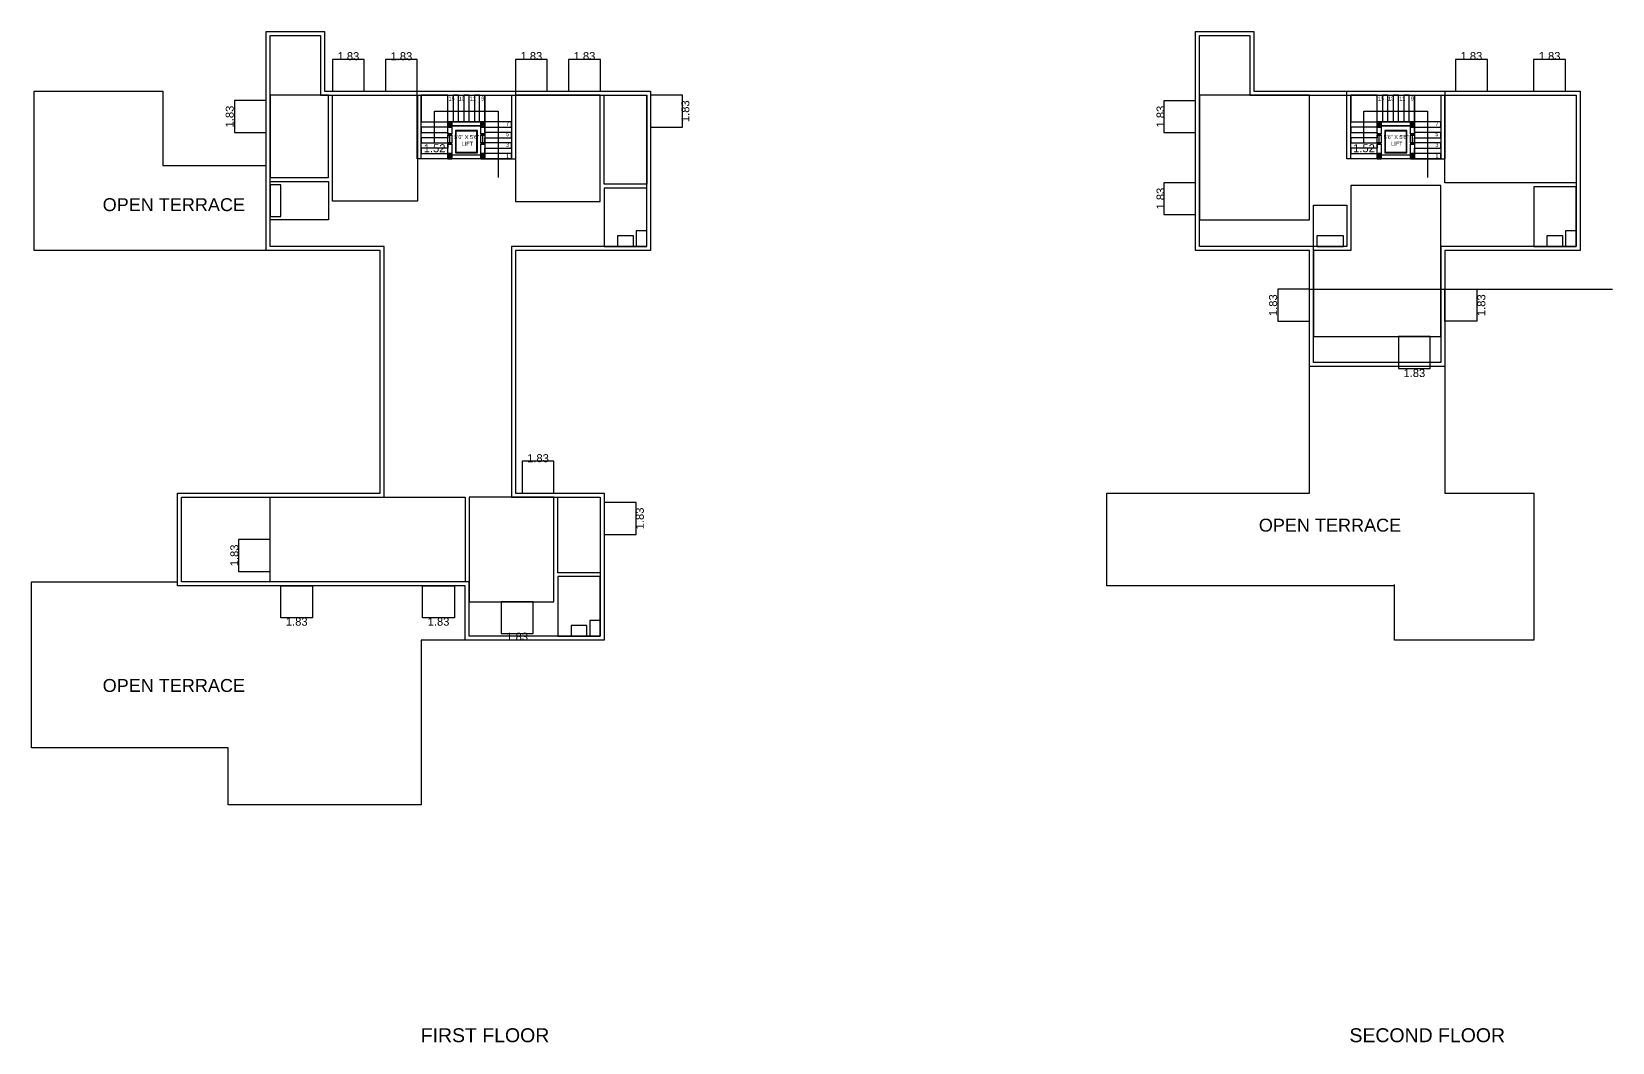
# Model space of a CAD drawing. Header units: metres. Extents: x 1738 to 2075, y -536 to -356.
# Drawn here: x 1904.6 to 1995.4, y -517.7 to -459.6 of the extents above; entities that cross this region are included whole.
import ezdxf

# ---------------------------------------------------------------- set-up
doc = ezdxf.new("R2010")
doc.units = ezdxf.units.M
doc.header["$MEASUREMENT"] = 0
doc.header["$PDMODE"] = 98
for name, color, linetype in [('BLK_1_FLR_1_BLT_UP_AREA', 1, 'Continuous'), ('BLK_1_FLR_1_REGULAR_ROOM_10', 117, 'Continuous'), ('BLK_1_FLR_1_REGULAR_ROOM_11', 117, 'Continuous'), ('BLK_1_FLR_1_REGULAR_ROOM_12', 117, 'Continuous'), ('BLK_1_FLR_1_REGULAR_ROOM_13', 117, 'Continuous'), ('BLK_1_FLR_1_REGULAR_ROOM_14', 117, 'Continuous'), ('BLK_1_FLR_1_REGULAR_ROOM_15', 117, 'Continuous'), ('BLK_1_FLR_1_REGULAR_ROOM_9', 117, 'Continuous'), ('BLK_1_FLR_1_ROOM_10_LIGHT_VENTILATION_1', 1, 'Continuous'), ('BLK_1_FLR_1_ROOM_11_LIGHT_VENTILATION_1', 1, 'Continuous'), ('BLK_1_FLR_1_ROOM_11_LIGHT_VENTILATION_2', 1, 'Continuous'), ('BLK_1_FLR_1_ROOM_12_LIGHT_VENTILATION_1', 1, 'Continuous'), ('BLK_1_FLR_1_ROOM_13_LIGHT_VENTILATION_1', 1, 'Continuous'), ('BLK_1_FLR_1_ROOM_13_LIGHT_VENTILATION_2', 1, 'Continuous'), ('BLK_1_FLR_1_ROOM_13_LIGHT_VENTILATION_3', 1, 'Continuous'), ('BLK_1_FLR_1_ROOM_14_LIGHT_VENTILATION_1', 1, 'Continuous'), ('BLK_1_FLR_1_ROOM_14_LIGHT_VENTILATION_2', 1, 'Continuous'), ('BLK_1_FLR_1_ROOM_15_LIGHT_VENTILATION_1', 1, 'Continuous'), ('BLK_1_FLR_1_ROOM_9_LIGHT_VENTILATION_1', 1, 'Continuous'), ('BLK_1_FLR_1_ROOM_9_LIGHT_VENTILATION_2', 1, 'Continuous'), ('BLK_1_FLR_1_WC_BATH', 3, 'Continuous'), ('BLK_1_FLR_2_BLT_UP_AREA', 1, 'Continuous'), ('BLK_1_FLR_2_REGULAR_ROOM_16', 117, 'Continuous'), ('BLK_1_FLR_2_REGULAR_ROOM_17', 117, 'Continuous'), ('BLK_1_FLR_2_REGULAR_ROOM_18', 117, 'Continuous'), ('BLK_1_FLR_2_ROOM_16_LIGHT_VENTILATION_1', 1, 'Continuous'), ('BLK_1_FLR_2_ROOM_16_LIGHT_VENTILATION_2', 1, 'Continuous'), ('BLK_1_FLR_2_ROOM_17_LIGHT_VENTILATION_1', 1, 'Continuous'), ('BLK_1_FLR_2_ROOM_17_LIGHT_VENTILATION_2', 1, 'Continuous'), ('BLK_1_FLR_2_ROOM_17_LIGHT_VENTILATION_3', 1, 'Continuous'), ('BLK_1_FLR_2_ROOM_18_LIGHT_VENTILATION_1', 1, 'Continuous'), ('BLK_1_FLR_2_ROOM_18_LIGHT_VENTILATION_2', 1, 'Continuous'), ('BLK_1_FLR_2_WC_BATH', 3, 'Continuous'), ('BLK_1_LVL_1_BLDG_FOOT_PRINT', 1, 'Continuous'), ('TOILET_VENTILATION', 6, 'Continuous')]:
    doc.layers.add(name, color=color, linetype=linetype)
doc.layers.add('BLK_1_LVL_2_BLDG_FOOT_PRINT', color=1, linetype='Continuous', lineweight=0)
doc.styles.add('16PT5', font='ARIALN.TTF', dxfattribs={"height": 8})
doc.styles.add('Century Gothic', font='GOTHIC.TTF')
doc.styles.get("Standard").update_dxf_attribs({"font": 'arial.ttf'})
doc.dimstyles.get("Standard").update_dxf_attribs({"dimtxt": 0.46, "dimasz": 0.1, "dimexe": 0.15, "dimexo": 0, "dimgap": 0.09, "dimtad": 0, "dimzin": 0, "dimdsep": 46, "dimtxsty": 'Standard', "dimcen": 0.09, "dimse1": 1, "dimse2": 1, "dimsd1": 1, "dimsd2": 1, "dimadec": 0, "dimazin": 0, "dimtfac": 1, "dimtix": 1, "dimtofl": 0, "dimtmove": 0, "dimatfit": 3, "dimfxl": 0, "dimtolj": 1, "dimtzin": 0, "dimarcsym": 0})

# ---------------------------------------------------------------- blocks, each defined once
blk = doc.blocks.new('*D60')
at = {"layer": 'DEFPOINTS', "color": 0, "lineweight": 30}
for p in [(1926.982, -466.301), (1926.982, -466.301), (1928.506, -466.301)]:
    blk.add_point(p, dxfattribs=at)
at = {"color": 0, "lineweight": 30, "insert": (1927.744, -466.301), "char_height": 0.46, "attachment_point": 5}
blk.add_mtext('\\A1;1.52', dxfattribs=at)
blk = doc.blocks.new('*D61')
at = {"layer": 'DEFPOINTS', "color": 0, "lineweight": 30}
for p in [(1980.405, -466.301), (1980.405, -466.301), (1981.928, -466.301)]:
    blk.add_point(p, dxfattribs=at)
at = {"color": 0, "lineweight": 30, "insert": (1981.167, -466.301), "char_height": 0.46, "attachment_point": 5}
blk.add_mtext('\\A1;1.52', dxfattribs=at)
blk = doc.blocks.new('*D82')
at = {"layer": 'DEFPOINTS', "color": 0, "lineweight": 30}
for p in [(1921.876, -461.009), (1921.876, -461.193), (1923.706, -461.193)]:
    blk.add_point(p, dxfattribs=at)
at = {"layer": 'BLK_1_FLR_1_ROOM_9_LIGHT_VENTILATION_1', "color": 0, "insert": (1922.791, -461.009), "char_height": 0.46, "attachment_point": 5}
blk.add_mtext('\\A1;1.83', dxfattribs=at)
blk = doc.blocks.new('*D83')
at = {"layer": 'DEFPOINTS', "color": 0, "lineweight": 30}
for p in [(1916.236, -463.563), (1915.969, -465.393), (1916.236, -465.393)]:
    blk.add_point(p, dxfattribs=at)
at = {"layer": 'BLK_1_FLR_1_ROOM_10_LIGHT_VENTILATION_1', "color": 0, "insert": (1915.969, -464.478), "char_height": 0.46, "attachment_point": 5, "rotation": 90}
blk.add_mtext('\\A1;1.83', dxfattribs=at)
blk = doc.blocks.new('*D84')
at = {"layer": 'DEFPOINTS', "color": 0, "lineweight": 30}
for p in [(1932.393, -461.003), (1932.393, -461.194), (1934.223, -461.194)]:
    blk.add_point(p, dxfattribs=at)
at = {"layer": 'BLK_1_FLR_1_ROOM_11_LIGHT_VENTILATION_1', "color": 0, "insert": (1933.308, -461.003), "char_height": 0.46, "attachment_point": 5}
blk.add_mtext('\\A1;1.83', dxfattribs=at)
blk = doc.blocks.new('*D85')
at = {"layer": 'DEFPOINTS', "color": 0, "lineweight": 30}
for p in [(1941.994, -463.254), (1941.994, -465.084), (1942.158, -465.084)]:
    blk.add_point(p, dxfattribs=at)
at = {"layer": 'BLK_1_FLR_1_ROOM_12_LIGHT_VENTILATION_1', "color": 0, "insert": (1942.158, -464.169), "char_height": 0.46, "attachment_point": 5, "rotation": 90}
blk.add_mtext('\\A1;1.83', dxfattribs=at)
blk = doc.blocks.new('*D86')
at = {"layer": 'DEFPOINTS', "color": 0, "lineweight": 30}
for p in [(1916.238, -488.783), (1916.465, -488.783), (1916.465, -490.613)]:
    blk.add_point(p, dxfattribs=at)
at = {"layer": 'BLK_1_FLR_1_ROOM_13_LIGHT_VENTILATION_1', "color": 0, "insert": (1916.238, -489.698), "char_height": 0.46, "attachment_point": 5, "rotation": 90}
blk.add_mtext('\\A1;1.83', dxfattribs=at)
blk = doc.blocks.new('*D87')
at = {"layer": 'DEFPOINTS', "color": 0, "lineweight": 30}
for p in [(1932.772, -484.289), (1934.602, -484.113), (1934.602, -484.289)]:
    blk.add_point(p, dxfattribs=at)
at = {"layer": 'BLK_1_FLR_1_ROOM_14_LIGHT_VENTILATION_1', "color": 0, "insert": (1933.687, -484.113), "char_height": 0.46, "attachment_point": 5}
blk.add_mtext('\\A1;1.83', dxfattribs=at)
blk = doc.blocks.new('*D88')
at = {"layer": 'DEFPOINTS', "color": 0, "lineweight": 30}
for p in [(1939.326, -486.659), (1939.326, -488.489), (1939.545, -488.489)]:
    blk.add_point(p, dxfattribs=at)
at = {"layer": 'BLK_1_FLR_1_ROOM_15_LIGHT_VENTILATION_1', "color": 0, "insert": (1939.545, -487.574), "char_height": 0.46, "attachment_point": 5, "rotation": 90}
blk.add_mtext('\\A1;1.83', dxfattribs=at)
blk = doc.blocks.new('*D89')
at = {"layer": 'DEFPOINTS', "color": 0, "lineweight": 30}
for p in [(1969.659, -468.278), (1969.475, -470.108), (1969.659, -470.108)]:
    blk.add_point(p, dxfattribs=at)
at = {"layer": 'BLK_1_FLR_2_ROOM_16_LIGHT_VENTILATION_1', "color": 0, "insert": (1969.475, -469.193), "char_height": 0.46, "attachment_point": 5, "rotation": 90}
blk.add_mtext('\\A1;1.83', dxfattribs=at)
blk = doc.blocks.new('*D90')
at = {"layer": 'DEFPOINTS', "color": 0, "lineweight": 30}
for p in [(1976.212, -474.403), (1975.945, -476.233), (1976.212, -476.233)]:
    blk.add_point(p, dxfattribs=at)
at = {"layer": 'BLK_1_FLR_2_ROOM_17_LIGHT_VENTILATION_1', "color": 0, "insert": (1975.945, -475.318), "char_height": 0.46, "attachment_point": 5, "rotation": 90}
blk.add_mtext('\\A1;1.83', dxfattribs=at)
blk = doc.blocks.new('*D91')
at = {"layer": 'DEFPOINTS', "color": 0, "lineweight": 30}
for p in [(1986.426, -461.003), (1986.426, -461.194), (1988.256, -461.194)]:
    blk.add_point(p, dxfattribs=at)
at = {"layer": 'BLK_1_FLR_2_ROOM_18_LIGHT_VENTILATION_1', "color": 0, "insert": (1987.341, -461.003), "char_height": 0.46, "attachment_point": 5}
blk.add_mtext('\\A1;1.83', dxfattribs=at)
blk = doc.blocks.new('*D92')
at = {"layer": 'DEFPOINTS', "color": 0, "lineweight": 30}
for p in [(1969.659, -463.565), (1969.475, -465.395), (1969.659, -465.395)]:
    blk.add_point(p, dxfattribs=at)
at = {"layer": 'BLK_1_FLR_2_ROOM_16_LIGHT_VENTILATION_2', "color": 0, "insert": (1969.475, -464.48), "char_height": 0.46, "attachment_point": 5, "rotation": 90}
blk.add_mtext('\\A1;1.83', dxfattribs=at)
blk = doc.blocks.new('*D93')
at = {"layer": 'DEFPOINTS', "color": 0, "lineweight": 30}
for p in [(1983.145, -478.954), (1984.975, -478.954), (1984.975, -479.221)]:
    blk.add_point(p, dxfattribs=at)
at = {"layer": 'BLK_1_FLR_2_ROOM_17_LIGHT_VENTILATION_2', "color": 0, "insert": (1984.06, -479.221), "char_height": 0.46, "attachment_point": 5}
blk.add_mtext('\\A1;1.83', dxfattribs=at)
blk = doc.blocks.new('*D94')
at = {"layer": 'DEFPOINTS', "color": 0, "lineweight": 30}
for p in [(1990.919, -461.003), (1990.919, -461.194), (1992.749, -461.194)]:
    blk.add_point(p, dxfattribs=at)
at = {"layer": 'BLK_1_FLR_2_ROOM_18_LIGHT_VENTILATION_2', "color": 0, "insert": (1991.834, -461.003), "char_height": 0.46, "attachment_point": 5}
blk.add_mtext('\\A1;1.83', dxfattribs=at)
blk = doc.blocks.new('*D95')
at = {"layer": 'DEFPOINTS', "color": 0, "lineweight": 30}
for p in [(1987.645, -474.403), (1987.645, -476.233), (1987.912, -476.233)]:
    blk.add_point(p, dxfattribs=at)
at = {"layer": 'BLK_1_FLR_2_ROOM_17_LIGHT_VENTILATION_3', "color": 0, "insert": (1987.912, -475.318), "char_height": 0.46, "attachment_point": 5, "rotation": 90}
blk.add_mtext('\\A1;1.83', dxfattribs=at)
blk = doc.blocks.new('*D96')
at = {"layer": 'DEFPOINTS', "color": 0, "lineweight": 30}
for p in [(1924.922, -461.011), (1924.922, -461.194), (1926.752, -461.194)]:
    blk.add_point(p, dxfattribs=at)
at = {"layer": 'BLK_1_FLR_1_ROOM_9_LIGHT_VENTILATION_2', "color": 0, "insert": (1925.837, -461.011), "char_height": 0.46, "attachment_point": 5}
blk.add_mtext('\\A1;1.83', dxfattribs=at)
blk = doc.blocks.new('*D97')
at = {"layer": 'DEFPOINTS', "color": 0, "lineweight": 30}
for p in [(1935.444, -461.003), (1935.444, -461.194), (1937.274, -461.194)]:
    blk.add_point(p, dxfattribs=at)
at = {"layer": 'BLK_1_FLR_1_ROOM_11_LIGHT_VENTILATION_2', "color": 0, "insert": (1936.359, -461.003), "char_height": 0.46, "attachment_point": 5}
blk.add_mtext('\\A1;1.83', dxfattribs=at)
blk = doc.blocks.new('*D98')
at = {"layer": 'DEFPOINTS', "color": 0, "lineweight": 30}
for p in [(1918.905, -493.283), (1920.735, -493.283), (1920.735, -493.509)]:
    blk.add_point(p, dxfattribs=at)
at = {"layer": 'BLK_1_FLR_1_ROOM_13_LIGHT_VENTILATION_2', "color": 0, "insert": (1919.82, -493.509), "char_height": 0.46, "attachment_point": 5}
blk.add_mtext('\\A1;1.83', dxfattribs=at)
blk = doc.blocks.new('*D99')
at = {"layer": 'DEFPOINTS', "color": 0, "lineweight": 30}
for p in [(1931.576, -494.191), (1933.406, -494.191), (1931.576, -494.367)]:
    blk.add_point(p, dxfattribs=at)
at = {"layer": 'BLK_1_FLR_1_ROOM_14_LIGHT_VENTILATION_2', "color": 0, "insert": (1932.491, -494.367), "char_height": 0.46, "attachment_point": 5}
blk.add_mtext('\\A1;1.83', dxfattribs=at)
blk = doc.blocks.new('*D107')
at = {"layer": 'DEFPOINTS', "color": 0, "lineweight": 30}
for p in [(1927.056, -493.283), (1928.886, -493.283), (1928.886, -493.509)]:
    blk.add_point(p, dxfattribs=at)
at = {"layer": 'BLK_1_FLR_1_ROOM_13_LIGHT_VENTILATION_3', "color": 0, "insert": (1927.971, -493.509), "char_height": 0.46, "attachment_point": 5}
blk.add_mtext('\\A1;1.83', dxfattribs=at)

msp = doc.modelspace()

# ---------------------------------------------------------------- hatches: boundary and pattern name
at = {"lineweight": 30}
h = msp.add_hatch(dxfattribs=at)
h.set_pattern_fill('ANSI31', color=256, scale=0.0127, angle=360, style=0)
h.set_pattern_definition([(45, (2547.912068, 2339.949686), (-0.0285123132, 0.0285123132), [])])
h.paths.add_polyline_path([(1928.734, -464.777), (1928.506, -464.777), (1928.506, -465.082), (1928.734, -465.082)])
h = msp.add_hatch(dxfattribs=at)
h.set_pattern_fill('ANSI31', color=256, scale=0.0127, angle=360, style=0)
h.set_pattern_definition([(45, (2546.007068, 2339.949686), (-0.0285123132, 0.0285123132), [])])
h.paths.add_polyline_path([(1930.639, -464.777), (1930.411, -464.777), (1930.411, -465.082), (1930.639, -465.082)])
h = msp.add_hatch(dxfattribs=at)
h.set_pattern_fill('ANSI31', color=256, scale=0.0127, angle=360, style=0)
h.set_pattern_definition([(45, (2682.018653, 2339.949736), (-0.0285123132, 0.0285123132), [])])
h.paths.add_polyline_path([(1982.157, -464.777), (1981.928, -464.777), (1981.928, -465.082), (1982.157, -465.082)])
h = msp.add_hatch(dxfattribs=at)
h.set_pattern_fill('ANSI31', color=256, scale=0.0127, angle=360, style=0)
h.set_pattern_definition([(45, (2680.113653, 2339.949736), (-0.0285123132, 0.0285123132), [])])
h.paths.add_polyline_path([(1984.062, -464.777), (1983.833, -464.777), (1983.833, -465.082), (1984.062, -465.082)])
h = msp.add_hatch(color=256, dxfattribs=at)
h.dxf.hatch_style = 1
h.paths.add_polyline_path([(1928.734, -465.463), (1928.506, -465.463), (1928.506, -465.539), (1928.734, -465.539)])
h = msp.add_hatch(color=256, dxfattribs=at)
h.dxf.hatch_style = 1
h.paths.add_polyline_path([(1928.734, -465.996), (1928.506, -465.996), (1928.506, -466.072), (1928.734, -466.072)])
h = msp.add_hatch(color=256, dxfattribs=at)
h.dxf.hatch_style = 1
h.paths.add_polyline_path([(1930.639, -465.463), (1930.411, -465.463), (1930.411, -465.539), (1930.639, -465.539)])
h = msp.add_hatch(color=256, dxfattribs=at)
h.dxf.hatch_style = 1
h.paths.add_polyline_path([(1930.639, -465.996), (1930.411, -465.996), (1930.411, -466.072), (1930.639, -466.072)])
h = msp.add_hatch(color=256, dxfattribs=at)
h.dxf.hatch_style = 1
h.paths.add_polyline_path([(1982.157, -465.463), (1981.928, -465.463), (1981.928, -465.539), (1982.157, -465.539)])
h = msp.add_hatch(color=256, dxfattribs=at)
h.dxf.hatch_style = 1
h.paths.add_polyline_path([(1982.157, -465.996), (1981.928, -465.996), (1981.928, -466.072), (1982.157, -466.072)])
h = msp.add_hatch(color=256, dxfattribs=at)
h.dxf.hatch_style = 1
h.paths.add_polyline_path([(1984.062, -465.463), (1983.833, -465.463), (1983.833, -465.539), (1984.062, -465.539)])
h = msp.add_hatch(color=256, dxfattribs=at)
h.dxf.hatch_style = 1
h.paths.add_polyline_path([(1984.062, -465.996), (1983.833, -465.996), (1983.833, -466.072), (1984.062, -466.072)])
h = msp.add_hatch(dxfattribs=at)
h.set_pattern_fill('ANSI31', color=256, scale=0.0127, angle=360, style=0)
h.set_pattern_definition([(45, (2547.912068, 2341.626086), (-0.0285123132, 0.0285123132), [])])
h.paths.add_polyline_path([(1928.734, -466.606), (1928.506, -466.606), (1928.506, -466.911), (1928.734, -466.911)])
h = msp.add_hatch(dxfattribs=at)
h.set_pattern_fill('ANSI31', color=256, scale=0.0127, angle=360, style=0)
h.set_pattern_definition([(45, (2546.007068, 2341.626086), (-0.0285123132, 0.0285123132), [])])
h.paths.add_polyline_path([(1930.639, -466.606), (1930.411, -466.606), (1930.411, -466.911), (1930.639, -466.911)])
h = msp.add_hatch(dxfattribs=at)
h.set_pattern_fill('ANSI31', color=256, scale=0.0127, angle=360, style=0)
h.set_pattern_definition([(45, (2682.018653, 2341.626136), (-0.0285123132, 0.0285123132), [])])
h.paths.add_polyline_path([(1982.157, -466.606), (1981.928, -466.606), (1981.928, -466.911), (1982.157, -466.911)])
h = msp.add_hatch(dxfattribs=at)
h.set_pattern_fill('ANSI31', color=256, scale=0.0127, angle=360, style=0)
h.set_pattern_definition([(45, (2680.113653, 2341.626136), (-0.0285123132, 0.0285123132), [])])
h.paths.add_polyline_path([(1984.062, -466.606), (1983.833, -466.606), (1983.833, -466.911), (1984.062, -466.911)])

# ---------------------------------------------------------------- linework, layer by layer
for p, q in [((1926.752, -466.911), (1926.752, -463.024)), ((1926.752, -463.024), (1932.393, -463.024)), ((1932.393, -463.024), (1932.393, -466.911)), ((1980.175, -466.911), (1980.175, -463.024)), ((1980.175, -463.024), (1985.816, -463.024)), ((1985.816, -463.024), (1985.816, -466.911)), ((1928.506, -465.463), (1928.506, -464.777)), ((1928.506, -464.777), (1930.639, -464.777)), ((1930.411, -465.006), (1928.734, -465.006)), ((1928.734, -465.006), (1928.734, -465.463)), ((1930.411, -465.463), (1930.411, -465.006)), ((1930.639, -464.777), (1930.639, -465.463)), ((1981.928, -465.463), (1981.928, -464.777)), ((1981.928, -464.777), (1984.062, -464.777)), ((1983.833, -465.006), (1982.157, -465.006)), ((1982.157, -465.006), (1982.157, -465.463)), ((1983.833, -465.463), (1983.833, -465.006)), ((1984.062, -464.777), (1984.062, -465.463)), ((1928.734, -465.463), (1928.506, -465.463)), ((1928.506, -466.911), (1928.506, -466.072)), ((1928.506, -466.072), (1928.734, -466.072)), ((1928.734, -466.072), (1928.734, -466.911)), ((1930.208, -465.285), (1928.938, -465.285)), ((1928.938, -465.285), (1928.938, -466.555)), ((1930.182, -465.31), (1928.963, -465.31)), ((1928.963, -465.31), (1928.963, -466.53)), ((1930.182, -466.53), (1930.182, -465.31)), ((1930.208, -466.555), (1930.208, -465.285)), ((1930.639, -465.463), (1930.411, -465.463)), ((1930.411, -466.911), (1930.411, -466.072)), ((1930.411, -466.072), (1930.639, -466.072)), ((1930.639, -466.072), (1930.639, -466.911)), ((1982.157, -465.463), (1981.928, -465.463)), ((1981.928, -466.911), (1981.928, -466.072)), ((1981.928, -466.072), (1982.157, -466.072)), ((1982.157, -466.072), (1982.157, -466.911)), ((1983.63, -465.285), (1982.36, -465.285)), ((1982.36, -465.285), (1982.36, -466.555)), ((1983.605, -465.31), (1982.386, -465.31)), ((1982.386, -465.31), (1982.386, -466.53)), ((1983.605, -466.53), (1983.605, -465.31)), ((1983.63, -466.555), (1983.63, -465.285)), ((1984.062, -465.463), (1983.833, -465.463)), ((1983.833, -466.911), (1983.833, -466.072)), ((1983.833, -466.072), (1984.062, -466.072)), ((1984.062, -466.072), (1984.062, -466.911)), ((1926.982, -466.911), (1926.752, -466.911)), ((1928.734, -466.911), (1928.506, -466.911)), ((1928.734, -466.682), (1930.411, -466.682)), ((1928.734, -466.911), (1928.734, -466.682)), ((1930.411, -466.911), (1928.734, -466.911)), ((1928.938, -466.555), (1930.208, -466.555)), ((1928.963, -466.53), (1930.182, -466.53)), ((1930.411, -466.682), (1930.411, -466.911)), ((1930.639, -466.911), (1930.411, -466.911)), ((1932.163, -466.911), (1932.393, -466.911)), ((1980.405, -466.911), (1980.175, -466.911)), ((1982.157, -466.911), (1981.928, -466.911)), ((1982.157, -466.682), (1983.833, -466.682)), ((1982.157, -466.911), (1982.157, -466.682)), ((1983.833, -466.911), (1982.157, -466.911)), ((1982.36, -466.555), (1983.63, -466.555)), ((1982.386, -466.53), (1983.605, -466.53)), ((1983.833, -466.682), (1983.833, -466.911)), ((1984.062, -466.911), (1983.833, -466.911)), ((1985.586, -466.911), (1985.816, -466.911)), ((1978.042, -474.403), (1995.444, -474.403))]:
    msp.add_line(p, q, dxfattribs=at)
for points in [[(1926.982, -504.027), (1915.882, -504.027), (1915.882, -500.749), (1904.582, -500.749), (1904.582, -491.223), (1912.961, -491.223), (1912.961, -486.119), (1918.053, -486.119), (1924.62, -486.119), (1924.62, -472.174), (1904.731, -472.174), (1904.731, -463.024), (1912.123, -463.024), (1912.123, -467.297), (1918.066, -467.297), (1918.066, -459.595), (1921.419, -459.595), (1921.419, -463.024), (1940.164, -463.024), (1940.164, -472.174), (1932.392, -472.174), (1932.392, -486.119), (1937.497, -486.119), (1937.497, -494.569), (1926.982, -494.569)], [(1929.726, -491.223), (1924.62, -491.223), (1913.191, -491.223), (1913.191, -486.349), (1918.053, -486.349), (1924.85, -486.349), (1924.85, -471.947), (1918.296, -471.944), (1918.296, -467.297), (1918.296, -459.825), (1921.189, -459.825), (1921.189, -463.254), (1939.934, -463.254), (1939.934, -471.944), (1932.162, -471.944), (1932.162, -486.349), (1937.267, -486.349), (1937.267, -494.339), (1929.726, -494.339)], [(1985.585, -478.606), (1978.272, -478.606), (1978.272, -471.944), (1971.719, -471.944), (1971.719, -459.825), (1974.612, -459.825), (1974.612, -463.254), (1993.357, -463.254), (1993.357, -471.944), (1985.585, -471.944)], [(1928.506, -463.253), (1926.982, -463.253), (1926.982, -464.777), (1928.506, -464.777)], [(1932.163, -466.911), (1926.982, -466.911), (1926.982, -463.254), (1932.163, -463.254)], [(1928.811, -463.253), (1928.811, -464.777), (1928.506, -464.777), (1928.506, -463.253)], [(1928.811, -463.253), (1928.811, -464.777), (1929.115, -464.777), (1929.115, -463.253)], [(1929.42, -463.253), (1929.42, -464.777), (1929.115, -464.777), (1929.115, -463.253)], [(1929.42, -463.253), (1929.42, -464.777), (1929.725, -464.777), (1929.725, -463.253)], [(1930.03, -463.253), (1930.03, -464.777), (1929.725, -464.777), (1929.725, -463.253)], [(1930.03, -463.253), (1930.03, -464.777), (1930.335, -464.777), (1930.335, -463.253)], [(1930.639, -463.253), (1930.639, -464.777), (1930.335, -464.777), (1930.335, -463.253)], [(1932.163, -464.777), (1930.639, -464.777), (1930.639, -463.253), (1932.163, -463.253)], [(1981.928, -463.253), (1980.404, -463.253), (1980.404, -464.777), (1981.928, -464.777)], [(1985.586, -466.911), (1980.405, -466.911), (1980.405, -463.254), (1985.586, -463.254)], [(1982.233, -463.253), (1982.233, -464.777), (1981.928, -464.777), (1981.928, -463.253)], [(1982.233, -463.253), (1982.233, -464.777), (1982.538, -464.777), (1982.538, -463.253)], [(1982.843, -463.253), (1982.843, -464.777), (1982.538, -464.777), (1982.538, -463.253)], [(1982.843, -463.253), (1982.843, -464.777), (1983.148, -464.777), (1983.148, -463.253)], [(1983.452, -463.253), (1983.452, -464.777), (1983.148, -464.777), (1983.148, -463.253)], [(1983.452, -463.253), (1983.452, -464.777), (1983.757, -464.777), (1983.757, -463.253)], [(1984.062, -463.253), (1984.062, -464.777), (1983.757, -464.777), (1983.757, -463.253)], [(1985.586, -464.777), (1984.062, -464.777), (1984.062, -463.253), (1985.586, -463.253)], [(1926.982, -464.777), (1928.506, -464.777), (1928.506, -465.082), (1926.982, -465.082)], [(1926.982, -465.387), (1928.506, -465.387), (1928.506, -465.082), (1926.982, -465.082)], [(1928.734, -465.463), (1928.506, -465.463), (1928.506, -464.777), (1928.734, -464.777)], [(1928.734, -464.777), (1928.506, -464.777), (1928.506, -465.082), (1928.734, -465.082)], [(1930.411, -464.777), (1928.734, -464.777), (1928.734, -465.006), (1930.411, -465.006)], [(1930.639, -465.463), (1930.411, -465.463), (1930.411, -464.777), (1930.639, -464.777)], [(1930.639, -464.777), (1930.411, -464.777), (1930.411, -465.082), (1930.639, -465.082)], [(1932.163, -464.777), (1930.639, -464.777), (1930.639, -465.082), (1932.163, -465.082)], [(1932.163, -465.387), (1930.639, -465.387), (1930.639, -465.082), (1932.163, -465.082)], [(1980.404, -464.777), (1981.928, -464.777), (1981.928, -465.082), (1980.404, -465.082)], [(1980.404, -465.387), (1981.928, -465.387), (1981.928, -465.082), (1980.404, -465.082)], [(1982.157, -465.463), (1981.928, -465.463), (1981.928, -464.777), (1982.157, -464.777)], [(1982.157, -464.777), (1981.928, -464.777), (1981.928, -465.082), (1982.157, -465.082)], [(1983.833, -464.777), (1982.157, -464.777), (1982.157, -465.006), (1983.833, -465.006)], [(1984.062, -465.463), (1983.833, -465.463), (1983.833, -464.777), (1984.062, -464.777)], [(1984.062, -464.777), (1983.833, -464.777), (1983.833, -465.082), (1984.062, -465.082)], [(1985.586, -464.777), (1984.062, -464.777), (1984.062, -465.082), (1985.586, -465.082)], [(1985.586, -465.387), (1984.062, -465.387), (1984.062, -465.082), (1985.586, -465.082)], [(1926.982, -465.387), (1928.506, -465.387), (1928.506, -465.691), (1926.982, -465.691)], [(1926.982, -465.996), (1928.506, -465.996), (1928.506, -465.691), (1926.982, -465.691)], [(1926.982, -465.996), (1928.506, -465.996), (1928.506, -466.301), (1926.982, -466.301)], [(1928.734, -465.463), (1928.506, -465.463), (1928.506, -465.539), (1928.734, -465.539)], [(1928.506, -465.996), (1928.506, -465.539), (1928.734, -465.539), (1928.734, -465.996)], [(1928.734, -465.996), (1928.506, -465.996), (1928.506, -466.072), (1928.734, -466.072)], [(1928.734, -466.911), (1928.506, -466.911), (1928.506, -466.072), (1928.734, -466.072)], [(1930.639, -465.463), (1930.411, -465.463), (1930.411, -465.539), (1930.639, -465.539)], [(1930.411, -465.996), (1930.411, -465.539), (1930.639, -465.539), (1930.639, -465.996)], [(1930.639, -465.996), (1930.411, -465.996), (1930.411, -466.072), (1930.639, -466.072)], [(1930.639, -466.911), (1930.411, -466.911), (1930.411, -466.072), (1930.639, -466.072)], [(1932.163, -465.387), (1930.639, -465.387), (1930.639, -465.691), (1932.163, -465.691)], [(1932.163, -465.996), (1930.639, -465.996), (1930.639, -465.691), (1932.163, -465.691)], [(1932.163, -465.996), (1930.639, -465.996), (1930.639, -466.301), (1932.163, -466.301)], [(1980.404, -465.387), (1981.928, -465.387), (1981.928, -465.691), (1980.404, -465.691)], [(1980.404, -465.996), (1981.928, -465.996), (1981.928, -465.691), (1980.404, -465.691)], [(1980.404, -465.996), (1981.928, -465.996), (1981.928, -466.301), (1980.404, -466.301)], [(1982.157, -465.463), (1981.928, -465.463), (1981.928, -465.539), (1982.157, -465.539)], [(1981.928, -465.996), (1981.928, -465.539), (1982.157, -465.539), (1982.157, -465.996)], [(1982.157, -465.996), (1981.928, -465.996), (1981.928, -466.072), (1982.157, -466.072)], [(1982.157, -466.911), (1981.928, -466.911), (1981.928, -466.072), (1982.157, -466.072)], [(1984.062, -465.463), (1983.833, -465.463), (1983.833, -465.539), (1984.062, -465.539)], [(1983.833, -465.996), (1983.833, -465.539), (1984.062, -465.539), (1984.062, -465.996)], [(1984.062, -465.996), (1983.833, -465.996), (1983.833, -466.072), (1984.062, -466.072)], [(1984.062, -466.911), (1983.833, -466.911), (1983.833, -466.072), (1984.062, -466.072)], [(1985.586, -465.387), (1984.062, -465.387), (1984.062, -465.691), (1985.586, -465.691)], [(1985.586, -465.996), (1984.062, -465.996), (1984.062, -465.691), (1985.586, -465.691)], [(1985.586, -465.996), (1984.062, -465.996), (1984.062, -466.301), (1985.586, -466.301)], [(1926.982, -466.606), (1928.506, -466.606), (1928.506, -466.301), (1926.982, -466.301)], [(1926.982, -466.606), (1928.506, -466.606), (1928.506, -466.911), (1926.982, -466.911)], [(1928.734, -466.606), (1928.506, -466.606), (1928.506, -466.911), (1928.734, -466.911)], [(1930.639, -466.606), (1930.411, -466.606), (1930.411, -466.911), (1930.639, -466.911)], [(1932.163, -466.606), (1930.639, -466.606), (1930.639, -466.301), (1932.163, -466.301)], [(1932.163, -466.606), (1930.639, -466.606), (1930.639, -466.911), (1932.163, -466.911)], [(1980.404, -466.606), (1981.928, -466.606), (1981.928, -466.301), (1980.404, -466.301)], [(1980.404, -466.606), (1981.928, -466.606), (1981.928, -466.911), (1980.404, -466.911)], [(1982.157, -466.606), (1981.928, -466.606), (1981.928, -466.911), (1982.157, -466.911)], [(1984.062, -466.606), (1983.833, -466.606), (1983.833, -466.911), (1984.062, -466.911)], [(1985.586, -466.606), (1984.062, -466.606), (1984.062, -466.301), (1985.586, -466.301)], [(1985.586, -466.606), (1984.062, -466.606), (1984.062, -466.911), (1985.586, -466.911)]]:
    msp.add_lwpolyline(points, close=True, dxfattribs=at)
for points in [[(1982.919, -491.454), (1966.384, -491.454), (1966.384, -486.119), (1978.042, -486.119), (1978.042, -472.174), (1971.489, -472.174), (1971.489, -467.296), (1971.489, -459.595), (1974.842, -459.595), (1974.842, -463.024), (1993.587, -463.024), (1993.587, -472.174), (1985.815, -472.174), (1985.815, -486.119), (1990.92, -486.119), (1990.92, -494.569), (1982.919, -494.569), (1982.919, -491.371)], [(1927.744, -466.002), (1927.744, -464.173), (1931.401, -464.173), (1931.401, -467.983)], [(1981.166, -466.002), (1981.166, -464.173), (1984.824, -464.173), (1984.824, -467.983)], [(1928.62, -465.996), (1928.62, -465.539)], [(1930.525, -465.996), (1930.525, -465.539)], [(1982.043, -465.996), (1982.043, -465.539)], [(1983.948, -465.996), (1983.948, -465.539)]]:
    msp.add_lwpolyline(points, dxfattribs=at)
at = {"layer": 'BLK_1_FLR_1_BLT_UP_AREA', "color": 1, "lineweight": 30}
msp.add_lwpolyline([(1929.496, -491.453), (1912.961, -491.453), (1912.961, -486.119), (1924.62, -486.119), (1924.62, -472.174), (1918.066, -472.174), (1918.066, -459.595), (1921.419, -459.595), (1921.419, -463.024), (1940.164, -463.024), (1940.164, -472.174), (1932.392, -472.174), (1932.392, -486.119), (1937.497, -486.119), (1937.497, -494.569), (1929.496, -494.569), (1929.496, -491.453)], dxfattribs=at)
at = {"layer": 'BLK_1_FLR_1_REGULAR_ROOM_10', "color": 1, "lineweight": 30}
msp.add_lwpolyline([(1918.295, -467.977), (1921.648, -467.977), (1921.648, -463.253), (1918.295, -463.253)], close=True, dxfattribs=at)
at = {"layer": 'BLK_1_FLR_1_REGULAR_ROOM_11', "color": 1, "lineweight": 30}
msp.add_lwpolyline([(1937.269, -463.253), (1932.392, -463.253), (1932.392, -469.349), (1937.269, -469.349)], close=True, dxfattribs=at)
at = {"layer": 'BLK_1_FLR_1_REGULAR_ROOM_12', "color": 1, "lineweight": 30}
msp.add_lwpolyline([(1937.497, -463.253), (1939.936, -463.253), (1939.936, -468.364), (1937.497, -468.364)], close=True, dxfattribs=at)
at = {"layer": 'BLK_1_FLR_1_REGULAR_ROOM_13', "color": 1}
msp.add_lwpolyline([(1918.295, -486.348), (1929.496, -486.348), (1929.496, -491.223), (1918.295, -491.223)], close=True, dxfattribs=at)
at = {"layer": 'BLK_1_FLR_1_REGULAR_ROOM_14', "color": 1, "lineweight": 30}
msp.add_lwpolyline([(1934.602, -486.351), (1929.725, -486.351), (1929.725, -492.361), (1934.602, -492.361)], close=True, dxfattribs=at)
at = {"layer": 'BLK_1_FLR_1_REGULAR_ROOM_15', "color": 1, "lineweight": 30}
msp.add_lwpolyline([(1934.83, -486.348), (1937.269, -486.348), (1937.269, -490.691), (1934.83, -490.691)], close=True, dxfattribs=at)
at = {"layer": 'BLK_1_FLR_1_REGULAR_ROOM_9', "color": 1, "lineweight": 30}
msp.add_lwpolyline([(1921.876, -463.253), (1926.753, -463.253), (1926.753, -469.346), (1921.876, -469.346)], close=True, dxfattribs=at)
at = {"layer": 'BLK_1_FLR_1_ROOM_10_LIGHT_VENTILATION_1', "color": 1}
msp.add_lwpolyline([(1916.236, -465.393), (1918.066, -465.393), (1918.066, -463.563), (1916.236, -463.563)], close=True, dxfattribs=at)
at = {"layer": 'BLK_1_FLR_1_ROOM_11_LIGHT_VENTILATION_1', "color": 1}
msp.add_lwpolyline([(1932.393, -463.024), (1934.223, -463.024), (1934.223, -461.194), (1932.393, -461.194)], close=True, dxfattribs=at)
at = {"layer": 'BLK_1_FLR_1_ROOM_11_LIGHT_VENTILATION_2', "color": 1}
msp.add_lwpolyline([(1935.444, -463.024), (1937.274, -463.024), (1937.274, -461.194), (1935.444, -461.194)], close=True, dxfattribs=at)
at = {"layer": 'BLK_1_FLR_1_ROOM_12_LIGHT_VENTILATION_1', "color": 1}
msp.add_lwpolyline([(1940.164, -463.254), (1940.164, -465.084), (1941.994, -465.084), (1941.994, -463.254)], close=True, dxfattribs=at)
at = {"layer": 'BLK_1_FLR_1_ROOM_13_LIGHT_VENTILATION_1', "color": 1}
msp.add_lwpolyline([(1918.295, -490.613), (1918.295, -488.783), (1916.465, -488.783), (1916.465, -490.613)], close=True, dxfattribs=at)
at = {"layer": 'BLK_1_FLR_1_ROOM_13_LIGHT_VENTILATION_2', "color": 1}
msp.add_lwpolyline([(1918.905, -491.453), (1920.735, -491.453), (1920.735, -493.283), (1918.905, -493.283)], close=True, dxfattribs=at)
at = {"layer": 'BLK_1_FLR_1_ROOM_13_LIGHT_VENTILATION_3', "color": 1}
msp.add_lwpolyline([(1927.056, -491.453), (1928.886, -491.453), (1928.886, -493.283), (1927.056, -493.283)], close=True, dxfattribs=at)
at = {"layer": 'BLK_1_FLR_1_ROOM_14_LIGHT_VENTILATION_1', "color": 1}
msp.add_lwpolyline([(1934.602, -486.119), (1934.602, -484.289), (1932.772, -484.289), (1932.772, -486.119)], close=True, dxfattribs=at)
at = {"layer": 'BLK_1_FLR_1_ROOM_14_LIGHT_VENTILATION_2', "color": 1}
msp.add_lwpolyline([(1931.576, -492.361), (1931.576, -494.191), (1933.406, -494.191), (1933.406, -492.361)], close=True, dxfattribs=at)
at = {"layer": 'BLK_1_FLR_1_ROOM_15_LIGHT_VENTILATION_1', "color": 1}
msp.add_lwpolyline([(1937.496, -488.489), (1939.326, -488.489), (1939.326, -486.659), (1937.496, -486.659)], close=True, dxfattribs=at)
at = {"layer": 'BLK_1_FLR_1_ROOM_9_LIGHT_VENTILATION_1', "color": 1}
msp.add_lwpolyline([(1921.876, -461.193), (1921.876, -463.023), (1923.706, -463.023), (1923.706, -461.193)], close=True, dxfattribs=at)
at = {"layer": 'BLK_1_FLR_1_ROOM_9_LIGHT_VENTILATION_2', "color": 1}
msp.add_lwpolyline([(1924.922, -461.194), (1924.922, -463.024), (1926.752, -463.024), (1926.752, -461.194)], close=True, dxfattribs=at)
at = {"layer": 'BLK_1_FLR_1_WC_BATH', "color": 3}
for points in [[(1918.295, -468.206), (1921.648, -468.206), (1921.648, -470.416), (1918.295, -470.416)], [(1939.936, -468.593), (1937.497, -468.593), (1937.497, -471.946), (1939.936, -471.946)], [(1937.269, -490.919), (1934.831, -490.919), (1934.831, -494.343), (1937.269, -494.343)]]:
    msp.add_lwpolyline(points, close=True, dxfattribs=at)
at = {"layer": 'BLK_1_FLR_2_BLT_UP_AREA', "color": 1, "lineweight": 30}
msp.add_lwpolyline([(1985.815, -478.836), (1978.042, -478.836), (1978.042, -472.174), (1971.489, -472.174), (1971.489, -459.595), (1974.842, -459.595), (1974.842, -463.024), (1993.587, -463.024), (1993.587, -472.174), (1985.815, -472.174), (1985.815, -478.836)], dxfattribs=at)
at = {"layer": 'BLK_1_FLR_2_REGULAR_ROOM_16', "color": 1, "lineweight": 30}
msp.add_lwpolyline([(1971.72, -470.418), (1978.042, -470.418), (1978.042, -463.255), (1971.72, -463.255)], close=True, dxfattribs=at)
at = {"layer": 'BLK_1_FLR_2_REGULAR_ROOM_17', "color": 1, "lineweight": 30}
msp.add_lwpolyline([(1980.405, -472.176), (1978.273, -472.176), (1978.273, -477.124), (1985.585, -477.124), (1985.585, -468.432), (1980.405, -468.432)], close=True, dxfattribs=at)
at = {"layer": 'BLK_1_FLR_2_REGULAR_ROOM_18', "color": 1, "lineweight": 30}
msp.add_lwpolyline([(1985.815, -463.254), (1993.359, -463.254), (1993.359, -468.284), (1985.815, -468.284)], close=True, dxfattribs=at)
at = {"layer": 'BLK_1_FLR_2_ROOM_16_LIGHT_VENTILATION_1', "color": 1}
msp.add_lwpolyline([(1969.659, -470.108), (1971.489, -470.108), (1971.489, -468.278), (1969.659, -468.278)], close=True, dxfattribs=at)
at = {"layer": 'BLK_1_FLR_2_ROOM_16_LIGHT_VENTILATION_2', "color": 1}
msp.add_lwpolyline([(1969.659, -465.395), (1971.489, -465.395), (1971.489, -463.565), (1969.659, -463.565)], close=True, dxfattribs=at)
at = {"layer": 'BLK_1_FLR_2_ROOM_17_LIGHT_VENTILATION_1', "color": 1}
msp.add_lwpolyline([(1976.212, -476.233), (1978.042, -476.233), (1978.042, -474.403), (1976.212, -474.403)], close=True, dxfattribs=at)
at = {"layer": 'BLK_1_FLR_2_ROOM_17_LIGHT_VENTILATION_2', "color": 1}
msp.add_lwpolyline([(1984.975, -478.954), (1984.975, -477.124), (1983.145, -477.124), (1983.145, -478.954)], close=True, dxfattribs=at)
at = {"layer": 'BLK_1_FLR_2_ROOM_17_LIGHT_VENTILATION_3', "color": 1}
msp.add_lwpolyline([(1987.645, -476.233), (1985.815, -476.233), (1985.815, -474.403), (1987.645, -474.403)], close=True, dxfattribs=at)
at = {"layer": 'BLK_1_FLR_2_ROOM_18_LIGHT_VENTILATION_1', "color": 1}
msp.add_lwpolyline([(1986.426, -463.024), (1988.256, -463.024), (1988.256, -461.194), (1986.426, -461.194)], close=True, dxfattribs=at)
at = {"layer": 'BLK_1_FLR_2_ROOM_18_LIGHT_VENTILATION_2', "color": 1}
msp.add_lwpolyline([(1990.919, -463.024), (1992.749, -463.024), (1992.749, -461.194), (1990.919, -461.194)], close=True, dxfattribs=at)
at = {"layer": 'BLK_1_FLR_2_WC_BATH', "color": 3}
for points in [[(1990.921, -471.948), (1993.358, -471.948), (1993.358, -468.513), (1990.921, -468.513)], [(1978.27, -469.578), (1980.176, -469.578), (1980.176, -471.944), (1978.27, -471.944)]]:
    msp.add_lwpolyline(points, close=True, dxfattribs=at)
at = {"layer": 'BLK_1_LVL_1_BLDG_FOOT_PRINT', "color": 1, "lineweight": 30}
msp.add_lwpolyline([(1929.496, -491.453), (1912.961, -491.453), (1912.961, -486.119), (1924.62, -486.119), (1924.62, -472.174), (1918.066, -472.174), (1918.066, -459.595), (1921.419, -459.595), (1921.419, -463.024), (1940.164, -463.024), (1940.164, -472.174), (1932.392, -472.174), (1932.392, -486.119), (1937.497, -486.119), (1937.497, -494.569), (1929.496, -494.569), (1929.496, -491.453)], dxfattribs=at)
at = {"layer": 'BLK_1_LVL_2_BLDG_FOOT_PRINT', "color": 1, "lineweight": 30}
msp.add_lwpolyline([(1985.815, -478.836), (1978.042, -478.836), (1978.042, -472.174), (1971.489, -472.174), (1971.489, -459.595), (1974.842, -459.595), (1974.842, -463.024), (1993.587, -463.024), (1993.587, -472.174), (1985.815, -472.174), (1985.815, -479.179)], dxfattribs=at)
at = {"layer": 'TOILET_VENTILATION', "color": 6}
for points in [[(1918.905, -470.221), (1918.905, -468.401), (1918.295, -468.401), (1918.295, -470.221)], [(1939.172, -471.336), (1938.262, -471.336), (1938.262, -471.946), (1939.172, -471.946)], [(1939.326, -471.036), (1939.326, -471.946), (1939.936, -471.946), (1939.936, -471.036)], [(1979.983, -471.334), (1978.463, -471.334), (1978.463, -471.944), (1979.983, -471.944)], [(1992.594, -471.338), (1991.684, -471.338), (1991.684, -471.948), (1992.594, -471.948)], [(1992.748, -471.038), (1992.748, -471.948), (1993.358, -471.948), (1993.358, -471.038)], [(1936.505, -493.733), (1935.595, -493.733), (1935.595, -494.343), (1936.505, -494.343)], [(1936.659, -493.433), (1936.659, -494.343), (1937.269, -494.343), (1937.269, -493.433)]]:
    msp.add_lwpolyline(points, close=True, dxfattribs=at)

# ---------------------------------------------------------------- texts
at = {"lineweight": 30}
for s, height, style, p in [('15', 0.2286, '16PT5', (1928.544, -463.554)), ('13', 0.2286, '16PT5', (1929.128, -463.554)), ('11', 0.2286, '16PT5', (1929.769, -463.555)), ('9', 0.229, '16PT5', (1930.429, -463.554)), ('15', 0.2286, '16PT5', (1981.967, -463.554)), ('13', 0.2286, '16PT5', (1982.551, -463.554)), ('11', 0.2286, '16PT5', (1983.192, -463.555)), ('9', 0.229, '16PT5', (1983.851, -463.554)), ('7', 0.229, '16PT5', (1931.853, -464.998)), ('7', 0.229, '16PT5', (1985.276, -464.998)), ('5\'6" X 5\'6"', 0.2286, 'Century Gothic', (1928.871, -465.77)), ('LIFT', 0.2286, 'Century Gothic', (1929.307, -466.154)), ('5', 0.229, '16PT5', (1931.845, -465.604)), ('3', 0.229, '16PT5', (1931.847, -466.215)), ('5\'6" X 5\'6"', 0.2286, 'Century Gothic', (1982.293, -465.77)), ('LIFT', 0.2286, 'Century Gothic', (1982.73, -466.154)), ('5', 0.229, '16PT5', (1985.268, -465.604)), ('3', 0.229, '16PT5', (1985.27, -466.215)), ('1', 0.229, '16PT5', (1931.85, -466.873)), ('1', 0.229, '16PT5', (1985.272, -466.873))]:
    msp.add_text(s, height=height, dxfattribs=dict(at, style=style)).set_placement(p)
for p in [(1908.667, -469.911), (1975.122, -488.331), (1908.667, -497.543)]:
    msp.add_text('OPEN TERRACE', height=0.74224, dxfattribs=at).set_placement(p)
at = {"layer": 'BLK_1_FLR_1_BLT_UP_AREA', "lineweight": 30}
msp.add_text('FIRST FLOOR', height=0.8, dxfattribs=at).set_placement((1926.949, -517.672))
at = {"layer": 'BLK_1_FLR_2_BLT_UP_AREA', "lineweight": 30}
msp.add_text('SECOND FLOOR', height=0.8, dxfattribs=at).set_placement((1980.332, -517.672))

# ---------------------------------------------------------------- dimensions: what is measured, and where the dimension line sits
at = {"lineweight": 30}
for p1, p2, picture, middle in [((1928.506, -466.301), (1926.982, -466.301), '*D60', (1927.744, -466.301)), ((1981.928, -466.301), (1980.405, -466.301), '*D61', (1981.167, -466.301))]:
    dim = msp.add_aligned_dim(p1=p1, p2=p2, distance=0, dimstyle='Standard', override={"dimatfit": 2}, dxfattribs=at)
    dim.commit()
    dim.dimension.update_dxf_attribs({"geometry": picture, "text_midpoint": middle})
at = {"layer": 'BLK_1_FLR_1_ROOM_10_LIGHT_VENTILATION_1', "color": 232}
dim = msp.add_linear_dim(base=(1915.969, -465.393), p1=(1916.236, -463.563), p2=(1916.236, -465.393), angle=90, dimstyle='Standard', dxfattribs=at)
dim.commit()
dim.dimension.update_dxf_attribs({"geometry": '*D83', "text_midpoint": (1915.969, -464.478)})
at = {"layer": 'BLK_1_FLR_1_ROOM_11_LIGHT_VENTILATION_1', "color": 232}
dim = msp.add_linear_dim(base=(1932.393, -461.003), p1=(1934.223, -461.194), p2=(1932.393, -461.194), dimstyle='Standard', dxfattribs=at)
dim.commit()
dim.dimension.update_dxf_attribs({"geometry": '*D84', "text_midpoint": (1933.308, -461.003)})
at = {"layer": 'BLK_1_FLR_1_ROOM_11_LIGHT_VENTILATION_2', "color": 232}
dim = msp.add_linear_dim(base=(1935.444, -461.003), p1=(1937.274, -461.194), p2=(1935.444, -461.194), dimstyle='Standard', dxfattribs=at)
dim.commit()
dim.dimension.update_dxf_attribs({"geometry": '*D97', "text_midpoint": (1936.359, -461.003)})
at = {"layer": 'BLK_1_FLR_1_ROOM_12_LIGHT_VENTILATION_1', "color": 232}
dim = msp.add_linear_dim(base=(1942.158, -465.084), p1=(1941.994, -463.254), p2=(1941.994, -465.084), angle=270, dimstyle='Standard', dxfattribs=at)
dim.commit()
dim.dimension.update_dxf_attribs({"geometry": '*D85', "text_midpoint": (1942.158, -464.169)})
at = {"layer": 'BLK_1_FLR_1_ROOM_13_LIGHT_VENTILATION_1', "color": 232}
dim = msp.add_linear_dim(base=(1916.238, -488.783), p1=(1916.465, -490.613), p2=(1916.465, -488.783), angle=90, dimstyle='Standard', dxfattribs=at)
dim.commit()
dim.dimension.update_dxf_attribs({"geometry": '*D86', "text_midpoint": (1916.238, -489.698)})
at = {"layer": 'BLK_1_FLR_1_ROOM_13_LIGHT_VENTILATION_2', "color": 232}
dim = msp.add_linear_dim(base=(1920.735, -493.509), p1=(1918.905, -493.283), p2=(1920.735, -493.283), dimstyle='Standard', dxfattribs=at)
dim.commit()
dim.dimension.update_dxf_attribs({"geometry": '*D98', "text_midpoint": (1919.82, -493.509)})
at = {"layer": 'BLK_1_FLR_1_ROOM_13_LIGHT_VENTILATION_3', "color": 232}
dim = msp.add_linear_dim(base=(1928.886, -493.509), p1=(1927.056, -493.283), p2=(1928.886, -493.283), dimstyle='Standard', dxfattribs=at)
dim.commit()
dim.dimension.update_dxf_attribs({"geometry": '*D107', "text_midpoint": (1927.971, -493.509)})
at = {"layer": 'BLK_1_FLR_1_ROOM_14_LIGHT_VENTILATION_1', "color": 232}
dim = msp.add_linear_dim(base=(1934.602, -484.113), p1=(1932.772, -484.289), p2=(1934.602, -484.289), angle=180, dimstyle='Standard', dxfattribs=at)
dim.commit()
dim.dimension.update_dxf_attribs({"geometry": '*D87', "text_midpoint": (1933.687, -484.113)})
at = {"layer": 'BLK_1_FLR_1_ROOM_14_LIGHT_VENTILATION_2', "color": 232}
dim = msp.add_linear_dim(base=(1931.576, -494.367), p1=(1933.406, -494.191), p2=(1931.576, -494.191), dimstyle='Standard', dxfattribs=at)
dim.commit()
dim.dimension.update_dxf_attribs({"geometry": '*D99', "text_midpoint": (1932.491, -494.367)})
at = {"layer": 'BLK_1_FLR_1_ROOM_15_LIGHT_VENTILATION_1', "color": 232}
dim = msp.add_linear_dim(base=(1939.545, -488.489), p1=(1939.326, -486.659), p2=(1939.326, -488.489), angle=90, dimstyle='Standard', dxfattribs=at)
dim.commit()
dim.dimension.update_dxf_attribs({"geometry": '*D88', "text_midpoint": (1939.545, -487.574)})
at = {"layer": 'BLK_1_FLR_1_ROOM_9_LIGHT_VENTILATION_1', "color": 232}
dim = msp.add_linear_dim(base=(1921.876, -461.009), p1=(1923.706, -461.193), p2=(1921.876, -461.193), dimstyle='Standard', dxfattribs=at)
dim.commit()
dim.dimension.update_dxf_attribs({"geometry": '*D82', "text_midpoint": (1922.791, -461.009)})
at = {"layer": 'BLK_1_FLR_1_ROOM_9_LIGHT_VENTILATION_2', "color": 232}
dim = msp.add_linear_dim(base=(1924.922, -461.011), p1=(1926.752, -461.194), p2=(1924.922, -461.194), dimstyle='Standard', dxfattribs=at)
dim.commit()
dim.dimension.update_dxf_attribs({"geometry": '*D96', "text_midpoint": (1925.837, -461.011)})
at = {"layer": 'BLK_1_FLR_2_ROOM_16_LIGHT_VENTILATION_1', "color": 232}
dim = msp.add_linear_dim(base=(1969.475, -470.108), p1=(1969.659, -468.278), p2=(1969.659, -470.108), angle=90, dimstyle='Standard', dxfattribs=at)
dim.commit()
dim.dimension.update_dxf_attribs({"geometry": '*D89', "text_midpoint": (1969.475, -469.193)})
at = {"layer": 'BLK_1_FLR_2_ROOM_16_LIGHT_VENTILATION_2', "color": 232}
dim = msp.add_linear_dim(base=(1969.475, -465.395), p1=(1969.659, -463.565), p2=(1969.659, -465.395), angle=90, dimstyle='Standard', dxfattribs=at)
dim.commit()
dim.dimension.update_dxf_attribs({"geometry": '*D92', "text_midpoint": (1969.475, -464.48)})
at = {"layer": 'BLK_1_FLR_2_ROOM_17_LIGHT_VENTILATION_1', "color": 232}
dim = msp.add_linear_dim(base=(1975.945, -476.233), p1=(1976.212, -474.403), p2=(1976.212, -476.233), angle=90, dimstyle='Standard', dxfattribs=at)
dim.commit()
dim.dimension.update_dxf_attribs({"geometry": '*D90', "text_midpoint": (1975.945, -475.318)})
at = {"layer": 'BLK_1_FLR_2_ROOM_17_LIGHT_VENTILATION_2', "color": 232}
dim = msp.add_linear_dim(base=(1984.975, -479.221), p1=(1983.145, -478.954), p2=(1984.975, -478.954), angle=180, dimstyle='Standard', dxfattribs=at)
dim.commit()
dim.dimension.update_dxf_attribs({"geometry": '*D93', "text_midpoint": (1984.06, -479.221)})
at = {"layer": 'BLK_1_FLR_2_ROOM_17_LIGHT_VENTILATION_3', "color": 232}
dim = msp.add_linear_dim(base=(1987.912, -476.233), p1=(1987.645, -474.403), p2=(1987.645, -476.233), angle=90, dimstyle='Standard', dxfattribs=at)
dim.commit()
dim.dimension.update_dxf_attribs({"geometry": '*D95', "text_midpoint": (1987.912, -475.318)})
at = {"layer": 'BLK_1_FLR_2_ROOM_18_LIGHT_VENTILATION_1', "color": 232}
dim = msp.add_linear_dim(base=(1986.426, -461.003), p1=(1988.256, -461.194), p2=(1986.426, -461.194), dimstyle='Standard', dxfattribs=at)
dim.commit()
dim.dimension.update_dxf_attribs({"geometry": '*D91', "text_midpoint": (1987.341, -461.003)})
at = {"layer": 'BLK_1_FLR_2_ROOM_18_LIGHT_VENTILATION_2', "color": 232}
dim = msp.add_linear_dim(base=(1990.919, -461.003), p1=(1992.749, -461.194), p2=(1990.919, -461.194), dimstyle='Standard', dxfattribs=at)
dim.commit()
dim.dimension.update_dxf_attribs({"geometry": '*D94', "text_midpoint": (1991.834, -461.003)})

doc.saveas('drawing.dxf')
